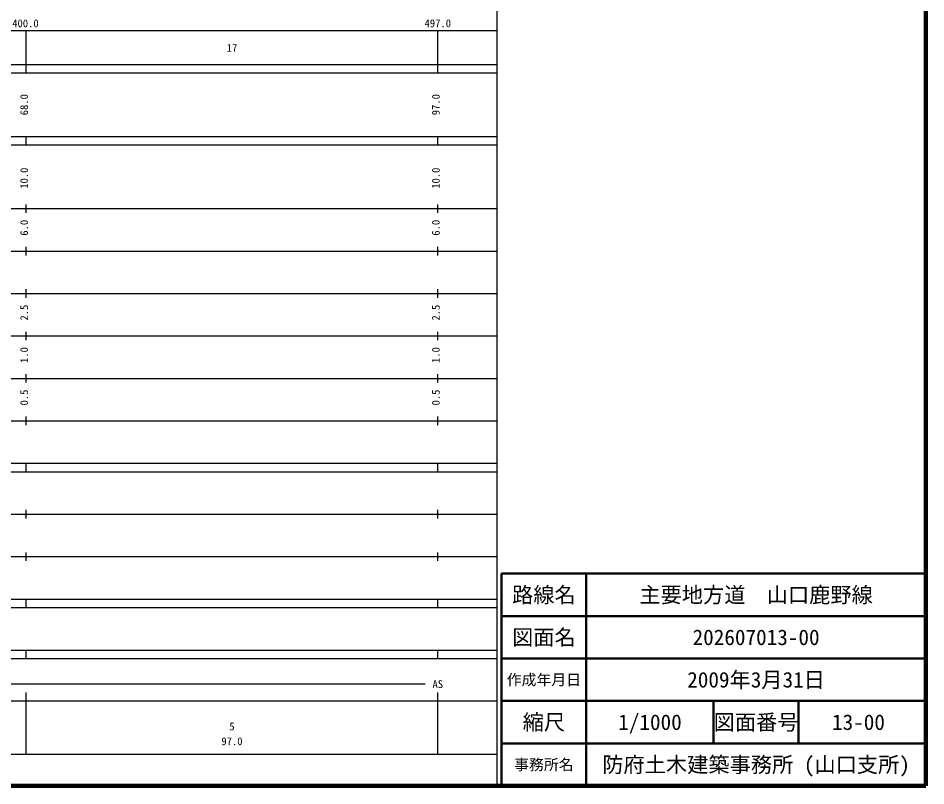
# Model space of a CAD drawing. Units: millimetres on the paper, enlarged 1000 times. Extents: x 40000 to 680000, y 20000 to 380000.
# Drawn here: x 466122 to 680000, y 20000 to 200885 of the extents above; entities that cross this region are included whole.
import ezdxf
from ezdxf.enums import TextEntityAlignment as Align

# ---------------------------------------------------------------- set-up
doc = ezdxf.new("R2010")
doc.units = ezdxf.units.MM
doc.header["$LTSCALE"] = 1000
for name, color, linetype, lineweight in [('M-TTL', 2, 'Continuous', 140), ('M-TTL-BAND', 7, 'Continuous', 25), ('M-TTL-FRAM', 2, 'Continuous', 50), ('M-TTL-LINE', 7, 'Continuous', 50)]:
    doc.layers.add(name, color=color, linetype=linetype, lineweight=lineweight)
doc.layers.add('M-TTL-TXT', color=7, linetype='Continuous')
doc.styles.add('ＭＳ ゴシック', font='')
doc.styles.get('ＭＳ ゴシック').set_extended_font_data('MS Gothic')

msp = doc.modelspace()

# ---------------------------------------------------------------- linework, layer by layer
at = {"layer": 'M-TTL'}
for p, q in [((680000, 20000), (680000, 380000)), ((40000, 20000), (680000, 20000))]:
    msp.add_line(p, q, dxfattribs=at)
at = {"layer": 'M-TTL-BAND'}
for p, q in [((579000, 20000), (579000, 370000)), ((68000, 198000), (579000, 198000)), ((468000, 188000), (468000, 198000)), ((565000, 188000), (565000, 198000)), ((40000, 190000), (579000, 190000)), ((40000, 188000), (579000, 188000)), ((40000, 173000), (579000, 173000)), ((468000, 171000), (468000, 173000)), ((565000, 171000), (565000, 173000)), ((40000, 171000), (579000, 171000)), ((468000, 155000), (468000, 157000)), ((565000, 155000), (565000, 157000)), ((40000, 156000), (579000, 156000)), ((46000, 146000), (579000, 146000)), ((468000, 145000), (468000, 147000)), ((565000, 145000), (565000, 147000)), ((468000, 135000), (468000, 137000)), ((565000, 135000), (565000, 137000)), ((52000, 136000), (579000, 136000)), ((468000, 125000), (468000, 127000)), ((565000, 125000), (565000, 127000)), ((46000, 126000), (579000, 126000)), ((52000, 116000), (579000, 116000)), ((468000, 115000), (468000, 117000)), ((565000, 115000), (565000, 117000)), ((468000, 105000), (468000, 107000)), ((565000, 105000), (565000, 107000)), ((46000, 106000), (579000, 106000)), ((40000, 96000), (579000, 96000)), ((468000, 94000), (468000, 96000)), ((565000, 94000), (565000, 96000)), ((40000, 94000), (579000, 94000)), ((49000, 84000), (579000, 84000)), ((468000, 83000), (468000, 85000)), ((565000, 83000), (565000, 85000)), ((468000, 73000), (468000, 75000)), ((565000, 73000), (565000, 75000)), ((40000, 74000), (579000, 74000)), ((40000, 64000), (579000, 64000)), ((468000, 62000), (468000, 64000)), ((565000, 62000), (565000, 64000)), ((40000, 62000), (579000, 62000)), ((40000, 52000), (579000, 52000)), ((468000, 50000), (468000, 52000)), ((565000, 50000), (565000, 52000)), ((40000, 50000), (579000, 50000)), ((71000, 44000), (562000, 44000)), ((468000, 27500), (468000, 42000)), ((565000, 27500), (565000, 42000)), ((40000, 40000), (579000, 40000)), ((68000, 27500), (579000, 27500))]:
    msp.add_line(p, q, dxfattribs=at)
at = {"layer": 'M-TTL-FRAM'}
for p, q in [((680000, 70000), (580000, 70000)), ((580000, 70000), (580000, 20000))]:
    msp.add_line(p, q, dxfattribs=at)
at = {"layer": 'M-TTL-LINE'}
for p, q in [((600000, 70000), (600000, 20000)), ((680000, 60000), (580000, 60000)), ((680000, 50000), (580000, 50000)), ((680000, 40000), (580000, 40000)), ((630000, 40000), (630000, 30000)), ((650000, 40000), (650000, 30000)), ((680000, 30000), (580000, 30000))]:
    msp.add_line(p, q, dxfattribs=at)

# ---------------------------------------------------------------- texts
at = {"layer": 'M-TTL-BAND', "style": 'ＭＳ ゴシック'}
for s, p in [('400.0', (467844, 198195)), ('497.0', (565000, 198195)), ('17', (516500, 192405)), ('AS', (565000, 42500)), ('5', (516500, 32523)), ('97.0', (516500, 29033))]:
    msp.add_text(s, height=1833, dxfattribs=at).set_placement(p, align=Align.BOTTOM_CENTER)
for s, p in [('68.0', (469000, 180500)), ('97.0', (566000, 180500)), ('10.0', (469000, 163174)), ('10.0', (566000, 163174)), ('6.0', (469000, 151500)), ('6.0', (566000, 151500)), ('2.5', (469000, 131500)), ('2.5', (566000, 131500)), ('1.0', (469000, 121500)), ('1.0', (566000, 121500)), ('0.5', (469000, 111500)), ('0.5', (566000, 111500))]:
    msp.add_text(s, height=1833, rotation=90, dxfattribs=at).set_placement(p, align=Align.BOTTOM_CENTER)
at = {"layer": 'M-TTL-TXT', "style": 'ＭＳ ゴシック'}
for s, height, p in [('路線名', 3666, (590000, 65000)), ('路線名', 3666, (590000, 65000)), ('主要地方道\u3000山口鹿野線', 3666, (640000, 65000)), ('図面名', 3666, (590000, 55000)), ('図面名', 3666, (590000, 55000)), ('202607013-00', 3666, (640000, 55000)), ('2009年3月31日', 3666, (640000, 45000)), ('作成年月日', 2566, (590000, 45000)), ('作成年月日', 2566, (590000, 45000)), ('縮尺', 3666, (590000, 35000)), ('縮尺', 3666, (590000, 35000)), ('1/1000', 3666, (615000, 35000)), ('図面番号', 3666, (640000, 35000)), ('図面番号', 3666, (640000, 35000)), ('13-00', 3666, (664125, 35000)), ('事務所名', 2566, (590000, 25000)), ('事務所名', 2566, (590000, 25000)), ('防府土木建築事務所 (山口支所)', 3666, (640000, 25000))]:
    msp.add_text(s, height=height, dxfattribs=at).set_placement(p, align=Align.MIDDLE_CENTER)

doc.saveas('drawing.dxf')
